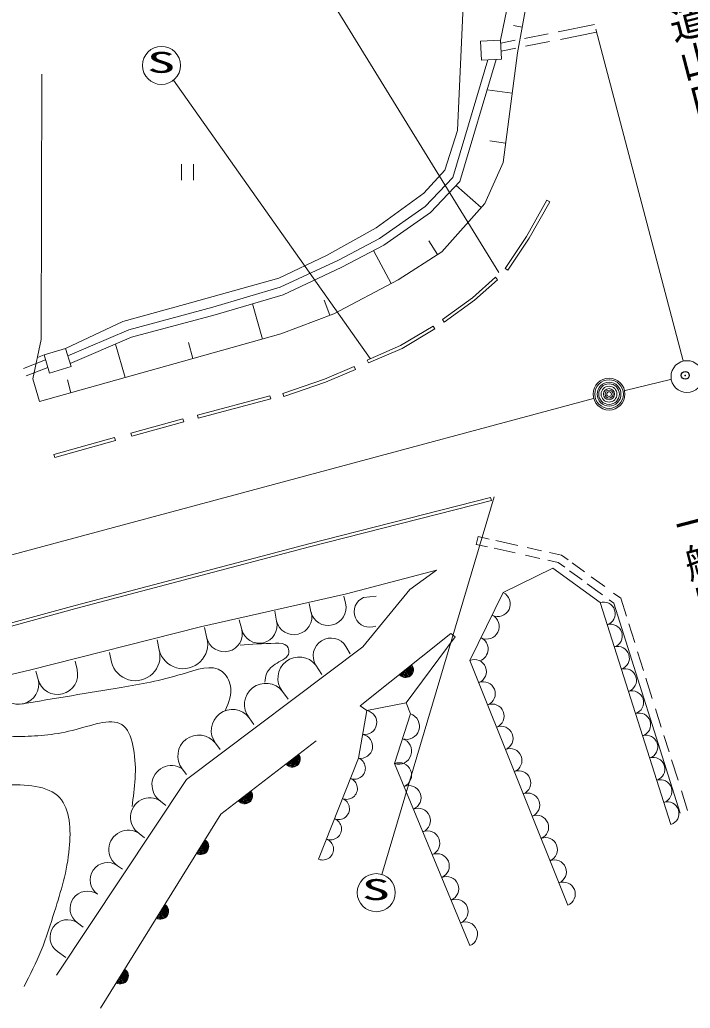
# Model space of a CAD drawing. Units: millimetres, scale not verified. Extents: x 40000 to 680000, y 20000 to 380000.
# Drawn here: x 512826 to 555093, y 273552 to 335854 of the extents above; entities that cross this region are included whole.
import ezdxf
from ezdxf.enums import TextEntityAlignment as Align

# ---------------------------------------------------------------- set-up
doc = ezdxf.new("R2010")
doc.units = ezdxf.units.MM
doc.header["$LTSCALE"] = 1000
doc.header["$PDMODE"] = 32
doc.header["$PDSIZE"] = 500
for name, color, linetype, lineweight in [('M-BGD', 2, 'Continuous', 13), ('M-BGD-RSTR', 3, 'Continuous', 13), ('M-TTL', 7, 'Continuous', 13), ('M-TTL-FRAM', 7, 'Continuous', 13), ('M-TTL-LINE', 7, 'Continuous', 13), ('M-TTL-TXT', 7, 'Continuous', 13)]:
    doc.layers.add(name, color=color, linetype=linetype, lineweight=lineweight)
doc.layers.add('M-OTRS', color=6, linetype='Continuous')
doc.styles.add('@ＭＳ ゴシック', font='')
doc.styles.add('ＭＳ ゴシック', font='')
doc.styles.get('@ＭＳ ゴシック').set_extended_font_data('@MS Gothic')
doc.styles.get('ＭＳ ゴシック').set_extended_font_data('MS Gothic')

msp = doc.modelspace()

# ---------------------------------------------------------------- linework, layer by layer
at = {"layer": 'M-BGD'}
for p, q in [((550999, 312492), (553847, 313171)), ((459181, 287864), (548985, 311976))]:
    msp.add_line(p, q, dxfattribs=at)
at = {"layer": 'M-BGD-RSTR'}
msp.add_line((549134, 335272), (554643, 314354), dxfattribs=at)
for centre, radius in [((554881, 313367), 1000), ((549976, 312258), 1000), ((549976, 312258), 900), ((549976, 312258), 750), ((549976, 312258), 650), ((549976, 312258), 500), ((549976, 312258), 350), ((549976, 312258), 250), ((549976, 312258), 150)]:
    msp.add_circle(centre, radius, dxfattribs=at)
at = {"layer": 'M-OTRS'}
msp.add_point((554777, 313443), dxfattribs=at)
at = {"layer": 'M-TTL'}
for p, q in [((540424, 328880), (541173, 345451)), ((544303, 340304), (543140, 334571)), ((544207, 333763), (544878, 337453)), ((543948, 335487), (544502, 335386)), ((546763, 335098), (549061, 335549)), ((541870, 334514), (543140, 334571)), ((543140, 334571), (543194, 333373)), ((543148, 334388), (544063, 334568)), ((544643, 334681), (546136, 334975)), ((546912, 334617), (549189, 335064)), ((541924, 333316), (541870, 334514)), ((543171, 333883), (544092, 334064)), ((544698, 334183), (546229, 334483)), ((542333, 333334), (540119, 325921)), ((542861, 333358), (540564, 325665)), ((543194, 333373), (541924, 333316)), ((543296, 326863), (544207, 333763)), ((514210, 332423), (514185, 315699)), ((542286, 331432), (543871, 331223)), ((539615, 326378), (540424, 328880)), ((542463, 328214), (543457, 328082)), ((523019, 325743), (523019, 326743)), ((523769, 326743), (523769, 325743)), ((542146, 324275), (543296, 326863)), ((538291, 324924), (539615, 326378)), ((540119, 325921), (538391, 324081)), ((540564, 325665), (538719, 323700)), ((540331, 325417), (541911, 324011)), ((535296, 322732), (538291, 324924)), ((538391, 324081), (535512, 322068)), ((539438, 321233), (542146, 324275)), ((544772, 322196), (546060, 324479)), ((544942, 322091), (546234, 324381)), ((546060, 324479), (546234, 324381)), ((538719, 323700), (535772, 321640)), ((532170, 320996), (535296, 322732)), ((543425, 320176), (544772, 322196)), ((535512, 322068), (532915, 320699)), ((535772, 321640), (533137, 320251)), ((538621, 321914), (539170, 321060)), ((543591, 320065), (544942, 322091)), ((529153, 319563), (532170, 320996)), ((535133, 321303), (536230, 319221)), ((536683, 319460), (539438, 321233)), ((532915, 320699), (529246, 318995)), ((533137, 320251), (529423, 318526)), ((541376, 318332), (542810, 319620)), ((542810, 319620), (542944, 319471)), ((543425, 320176), (543591, 320065)), ((523206, 317914), (529153, 319563)), ((529246, 318995), (524999, 317737)), ((532634, 317328), (536683, 319460)), ((541501, 318176), (542944, 319471)), ((529423, 318526), (525135, 317256)), ((519317, 316833), (523206, 317914)), ((527496, 317955), (528121, 315732)), ((532014, 318175), (532372, 317229)), ((539473, 316956), (541376, 318332)), ((539590, 316794), (541501, 318176)), ((524999, 317737), (519699, 316316)), ((525135, 317256), (519864, 315843)), ((529279, 316058), (532634, 317328)), ((515714, 315141), (519317, 316833)), ((536838, 315317), (538887, 316546)), ((538887, 316546), (538990, 316375)), ((539473, 316956), (539590, 316794)), ((519699, 316316), (515856, 314663)), ((523146, 314333), (529279, 316058)), ((536929, 315138), (538990, 316375)), ((514185, 315699), (513658, 313232)), ((519864, 315843), (516000, 314181)), ((518870, 315416), (519461, 313303)), ((523460, 315513), (523745, 314502)), ((534730, 314409), (536838, 315317)), ((513944, 314568), (514364, 314740)), ((514364, 314740), (515714, 315141)), ((514705, 313589), (514364, 314740)), ((515714, 315141), (516056, 313991)), ((534809, 314226), (536929, 315138)), ((514458, 314421), (513057, 313884)), ((514065, 311794), (523146, 314333)), ((534730, 314409), (534809, 314226)), ((514601, 313940), (513232, 313416)), ((516056, 313991), (514705, 313589)), ((532037, 313209), (533911, 314000)), ((532108, 313022), (533988, 313815)), ((533911, 314000), (533988, 313815)), ((513658, 313232), (514065, 311794)), ((515829, 313157), (516054, 312350)), ((529402, 312302), (532037, 313209)), ((529467, 312113), (532108, 313022)), ((524029, 310929), (528591, 312156)), ((528591, 312156), (528643, 311963)), ((529402, 312302), (529467, 312113)), ((528643, 311963), (524081, 310736)), ((524081, 310736), (524029, 310929)), ((519837, 309805), (523108, 310699)), ((523161, 310506), (519890, 309612)), ((523108, 310699), (523161, 310506)), ((519890, 309612), (519837, 309805)), ((514980, 308450), (518802, 309524)), ((518856, 309331), (515035, 308258)), ((518802, 309524), (518856, 309331)), ((515035, 308258), (514980, 308450)), ((531039, 302822), (542511, 305753)), ((531089, 302628), (542561, 305559)), ((542511, 305753), (542561, 305559)), ((516316, 298935), (531039, 302822)), ((541715, 303278), (541607, 302790)), ((542320, 302631), (541607, 302790)), ((542415, 303122), (541715, 303278)), ((544219, 302721), (542844, 303027)), ((516368, 298741), (531089, 302628)), ((544050, 302247), (542735, 302539)), ((545718, 302388), (544821, 302587)), ((546977, 302108), (546218, 302277)), ((545609, 301900), (544717, 302098)), ((546767, 301643), (546114, 301788)), ((547180, 301342), (546767, 301643)), ((547390, 301808), (546977, 302108)), ((548431, 301050), (547650, 301618)), ((533431, 299679), (539107, 301160)), ((539107, 301160), (537419, 299954)), ((543309, 299748), (546423, 301299)), ((546423, 301299), (549405, 299119)), ((548274, 300545), (547472, 301129)), ((549570, 299601), (548597, 300310)), ((549702, 300124), (548848, 300746)), ((524226, 297594), (533431, 299679)), ((537419, 299954), (534457, 296338)), ((543309, 299748), (541207, 295477)), ((541207, 295477), (543309, 299748)), ((550711, 299388), (550265, 299713)), ((531167, 298539), (531077, 299071)), ((533362, 299076), (533249, 299522)), ((534503, 299440), (535286, 299533)), ((549405, 299119), (553877, 285128)), ((553877, 285128), (549405, 299119)), ((550284, 299081), (549983, 299301)), ((554450, 285854), (550284, 299081)), ((551066, 298263), (550711, 299388)), ((497642, 293837), (516316, 298935)), ((497695, 293644), (516368, 298741)), ((529015, 297957), (528905, 298576)), ((526820, 297420), (526653, 298025)), ((513439, 294862), (524226, 297594)), ((524626, 296884), (524481, 297552)), ((551590, 296601), (551216, 297786)), ((521618, 296126), (521487, 296776)), ((540002, 297165), (534284, 292619)), ((534284, 292619), (540002, 297165)), ((537178, 292791), (540278, 296958)), ((540278, 296958), (540002, 297165)), ((518610, 295368), (518482, 295977)), ((534457, 296338), (523332, 287969)), ((533388, 296362), (533654, 295886)), ((552142, 294845), (551771, 296025)), ((516436, 294892), (516310, 295425)), ((541207, 295477), (547372, 280047)), ((547372, 280047), (541207, 295477)), ((500499, 291822), (513439, 294862)), ((513988, 294278), (513845, 294806)), ((531493, 295178), (531876, 294580)), ((552703, 293064), (552298, 294350)), ((529386, 293520), (529748, 293027)), ((534698, 292309), (534181, 289312)), ((534181, 289312), (534698, 292309)), ((534284, 292619), (534698, 292309)), ((534698, 292309), (537178, 292791)), ((537178, 292791), (537453, 292102)), ((553271, 291263), (552908, 292414)), ((527278, 291863), (527576, 291440)), ((537453, 292102), (536454, 288968)), ((536454, 288968), (537453, 292102)), ((531510, 290410), (525504, 285779)), ((525504, 285779), (531510, 290410)), ((553761, 289707), (553433, 290748)), ((525170, 290252), (525449, 289853)), ((534181, 289312), (531666, 282940)), ((531666, 282940), (534181, 289312)), ((554323, 287922), (553916, 289213)), ((523062, 288642), (523344, 288278)), ((536454, 288968), (541207, 277498)), ((541207, 277498), (536454, 288968)), ((523332, 287969), (515134, 275640)), ((554927, 286005), (554536, 287247)), ((521704, 286606), (522038, 286331)), ((525504, 285779), (517907, 273552)), ((517907, 273552), (525504, 285779)), ((520346, 284569), (520699, 284282)), ((518988, 282532), (519303, 282313)), ((516462, 278933), (516815, 278666)), ((515199, 277133), (515735, 276741))]:
    msp.add_line(p, q, dxfattribs=at)
for centre, radius, start, end in [((542958, 299036), 793, 243.8031, 63.8031), ((532265, 298808), 1130, 193.74222, 13.74222), ((534883, 298541), 976, 112.90308, 292.90308), ((549628, 298420), 734, 287.72494, 107.72494), ((530112, 298225), 1130, 193.74222, 13.74222), ((527917, 297689), 1130, 193.74222, 13.74222), ((542258, 297612), 793, 243.8031, 63.8031), ((525723, 297152), 1130, 193.74222, 13.74222), ((550076, 297021), 734, 287.72494, 107.72494), ((523122, 296505), 1551, 194.13966, 14.13966), ((532441, 295770), 1117, 32.00269, 212.00269), ((541558, 296189), 793, 290.52581, 63.8031), ((520114, 295747), 1551, 194.13966, 14.13966), ((550523, 295622), 734, 287.72494, 107.72494), ((530439, 294349), 1341, 38.18296, 218.18296), ((541488, 294775), 755, 291.77667, 111.77667), ((515212, 294585), 1262, 194.07863, 14.07863), ((537143, 294892), 500, 218.48835, 38.48835), ((537143, 294892), 500, 218.48835, 38.48835), ((537143, 294892), 450, 218.48835, 38.48835), ((537143, 294892), 400, 218.48835, 38.48835), ((537143, 294892), 350, 218.48835, 38.48835), ((537143, 294892), 300, 218.48835, 38.48835), ((537143, 294892), 250, 218.48835, 38.48835), ((537143, 294892), 200, 218.48835, 38.48835), ((537143, 294892), 150, 218.48835, 38.48835), ((537143, 294892), 100, 218.48835, 38.48835), ((537143, 294892), 50, 218.48835, 38.48835), ((550970, 294222), 734, 287.72494, 107.72494), ((512764, 293971), 1262, 194.07863, 14.07863), ((542048, 293373), 755, 291.77667, 111.77667), ((528332, 292692), 1341, 38.18296, 218.18296), ((551417, 292823), 734, 287.72494, 107.72494), ((526224, 291058), 1326, 37.37876, 217.37876), ((534569, 291559), 760, 260.2149, 80.2149), ((542608, 291970), 755, 291.77667, 111.77667), ((537203, 291318), 822, 252.3212, 72.3212), ((551864, 291424), 734, 287.72494, 107.72494), ((543169, 290567), 755, 291.77667, 111.77667), ((524116, 289447), 1326, 37.37876, 217.37876), ((534310, 290061), 760, 260.2149, 80.2149), ((536704, 289751), 822, 252.3212, 72.3212), ((552312, 290025), 734, 287.72494, 107.72494), ((543729, 289164), 755, 291.77667, 111.77667), ((530009, 289252), 500, 217.63256, 37.63256), ((530009, 289252), 500, 217.63256, 37.63256), ((530009, 289252), 450, 217.63256, 37.63256), ((530009, 289252), 400, 217.63256, 37.63256), ((530009, 289252), 350, 217.63256, 37.63256), ((530009, 289252), 300, 217.63256, 37.63256), ((530009, 289252), 250, 217.63256, 37.63256), ((530009, 289252), 200, 217.63256, 37.63256), ((530009, 289252), 150, 217.63256, 37.63256), ((530009, 289252), 100, 217.63256, 37.63256), ((530009, 289252), 50, 217.63256, 37.63256), ((533930, 288675), 685, 248.46339, 68.46339), ((552759, 288626), 734, 287.72494, 107.72494), ((522383, 287624), 1224, 56.30724, 236.30724), ((536751, 288251), 776, 292.50713, 112.50713), ((544290, 287762), 755, 291.77667, 111.77667), ((533427, 287401), 685, 248.46339, 68.46339), ((553206, 287227), 734, 287.72494, 107.72494), ((527006, 286937), 500, 217.63256, 37.63256), ((527006, 286937), 500, 217.63256, 37.63256), ((537345, 286817), 776, 292.50713, 112.50713), ((521025, 285587), 1224, 56.30724, 236.30724), ((527006, 286937), 450, 217.63256, 37.63256), ((527006, 286937), 400, 217.63256, 37.63256), ((527006, 286937), 350, 217.63256, 37.63256), ((527006, 286937), 300, 217.63256, 37.63256), ((527006, 286937), 250, 217.63256, 37.63256), ((527006, 286937), 200, 217.63256, 37.63256), ((527006, 286937), 150, 217.63256, 37.63256), ((527006, 286937), 100, 217.63256, 37.63256), ((527006, 286937), 50, 217.63256, 37.63256), ((532924, 286126), 685, 248.46339, 68.46339), ((544850, 286359), 755, 291.77667, 111.77667), ((537939, 285383), 776, 292.50713, 112.50713), ((553653, 285828), 734, 287.72494, 107.72494), ((532421, 284852), 685, 248.46339, 68.46339), ((545410, 284956), 755, 291.77667, 111.77667), ((519667, 283551), 1224, 56.30724, 236.30724), ((538533, 283950), 776, 292.50713, 112.50713), ((524238, 283742), 500, 238.14455, 58.14455), ((524238, 283742), 500, 238.14455, 58.14455), ((524238, 283742), 450, 238.14455, 58.14455), ((531918, 283578), 685, 248.46339, 68.46339), ((545971, 283554), 755, 291.77667, 111.77667), ((524238, 283742), 400, 238.14455, 58.14455), ((524238, 283742), 350, 238.14455, 58.14455), ((524238, 283742), 300, 238.14455, 58.14455), ((524238, 283742), 250, 238.14455, 58.14455), ((524238, 283742), 200, 238.14455, 58.14455), ((524238, 283742), 150, 238.14455, 58.14455), ((524238, 283742), 100, 238.14455, 58.14455), ((524238, 283742), 50, 238.14455, 58.14455), ((539127, 282516), 776, 292.50713, 112.50713), ((546531, 282151), 755, 291.77667, 111.77667), ((518357, 281632), 1099, 54.93788, 234.93788), ((539721, 281082), 776, 292.50713, 112.50713), ((547092, 280748), 755, 291.77667, 111.77667), ((517094, 279833), 1099, 54.93788, 234.93788), ((540315, 279649), 776, 292.50713, 112.50713), ((521706, 279666), 500, 238.14455, 58.14455), ((521706, 279666), 500, 238.14455, 58.14455), ((521706, 279666), 450, 238.14455, 58.14455), ((521706, 279666), 400, 238.14455, 58.14455), ((521706, 279666), 350, 238.14455, 58.14455), ((521706, 279666), 300, 238.14455, 58.14455), ((521706, 279666), 250, 238.14455, 58.14455), ((521706, 279666), 200, 238.14455, 58.14455), ((521706, 279666), 150, 238.14455, 58.14455), ((521706, 279666), 100, 238.14455, 58.14455), ((515831, 278033), 1099, 54.93788, 234.93788), ((521706, 279666), 50, 238.14455, 58.14455), ((540910, 278215), 776, 292.50713, 112.50713), ((519173, 275590), 500, 238.14455, 58.14455), ((519173, 275590), 500, 238.14455, 58.14455), ((519173, 275590), 450, 238.14455, 58.14455), ((519173, 275590), 400, 238.14455, 58.14455), ((519173, 275590), 350, 238.14455, 58.14455), ((519173, 275590), 300, 238.14455, 58.14455), ((519173, 275590), 250, 238.14455, 58.14455), ((519173, 275590), 200, 238.14455, 58.14455), ((519173, 275590), 150, 238.14455, 58.14455), ((519173, 275590), 100, 238.14455, 58.14455), ((519173, 275590), 50, 238.14455, 58.14455)]:
    msp.add_arc(centre, radius, start, end, dxfattribs=at)
at = {"layer": 'M-TTL-FRAM'}
msp.add_open_spline([(512853, 292713), (515015, 293073), (517178, 293433), (519216, 293774), (520458, 293983), (521654, 294184), (523057, 294616), (523960, 294894), (524949, 295268), (525583, 294774), (525843, 294571), (526043, 294223), (526109, 293879), (526212, 293347), (525994, 292826), (525776, 292306)], degree=3, knots=[0, 0, 0, 0, 1, 1, 1, 2, 2, 2, 3, 3, 3, 4, 4, 4, 5, 5, 5, 5], dxfattribs=at)
at = {"layer": 'M-TTL-LINE'}
for points, knots in [([(526711, 296435), (527416, 296490), (528120, 296544), (528949, 296553), (529228, 296556), (529521, 296554), (529679, 296365), (529766, 296260), (529812, 296097), (529796, 295964), (529758, 295645), (529364, 295496), (529043, 295305), (528738, 295124), (528499, 294906), (528383, 294622), (528318, 294463), (528292, 294283), (528266, 294104)], [0, 0, 0, 0, 1, 1, 1, 2, 2, 2, 3, 3, 3, 4, 4, 4, 5, 5, 5, 6, 6, 6, 6]), ([(505591, 290879), (506684, 290823), (507778, 290768), (508887, 290726), (510247, 290675), (511630, 290644), (512933, 290679), (514049, 290708), (515106, 290785), (516371, 291123), (517475, 291418), (518737, 291910), (519388, 291333), (519722, 291038), (519895, 290460), (519996, 289907), (520233, 288604), (520068, 287431), (519902, 286258)], [0, 0, 0, 0, 1, 1, 1, 2, 2, 2, 3, 3, 3, 4, 4, 4, 5, 5, 5, 6, 6, 6, 6]), ([(500697, 289129), (501852, 289264), (503007, 289398), (504162, 289346), (505273, 289296), (506384, 289074), (507413, 288598), (508127, 288267), (508801, 287814), (509518, 287639), (510250, 287459), (511027, 287570), (511880, 287615), (513163, 287683), (514617, 287605), (515342, 286820), (516002, 286103), (516057, 284799), (515950, 283639), (515814, 282168), (515418, 280930), (515014, 279640), (514758, 278824), (514499, 277987), (514172, 277184), (513855, 276407), (513476, 275661), (513096, 274916)], [0, 0, 0, 0, 1, 1, 1, 2, 2, 2, 3, 3, 3, 4, 4, 4, 5, 5, 5, 6, 6, 6, 7, 7, 7, 8, 8, 8, 9, 9, 9, 9])]:
    msp.add_open_spline(points, degree=3, knots=knots, dxfattribs=at)
at = {"layer": 'M-TTL-TXT'}
for p, q in [((530976, 339494), (543037, 319923)), ((522507, 332037), (534916, 314498)), ((535643, 281986), (542738, 305788))]:
    msp.add_line(p, q, dxfattribs=at)
for centre in [(521760, 332976), (535300, 280836)]:
    msp.add_circle(centre, 1200, dxfattribs=at)

# ---------------------------------------------------------------- texts
at = {"layer": 'M-TTL', "style": '@ＭＳ ゴシック'}
for s, p in [('主要地方道山口福栄須佐線', (550729, 346261)), ('一般県道佐々並町絵美東線', (553587, 305043))]:
    msp.add_text(s, height=1833, rotation=284.594, dxfattribs=at).set_placement(p, align=Align.BOTTOM_LEFT)
at = {"layer": 'M-TTL-TXT', "style": 'ＭＳ ゴシック', "width": 2}
for p in [(520841, 332113), (534381, 279974)]:
    msp.add_text('S', height=1320, rotation=359.997, dxfattribs=at).set_placement(p, align=Align.BOTTOM_LEFT)

doc.saveas('drawing.dxf')
